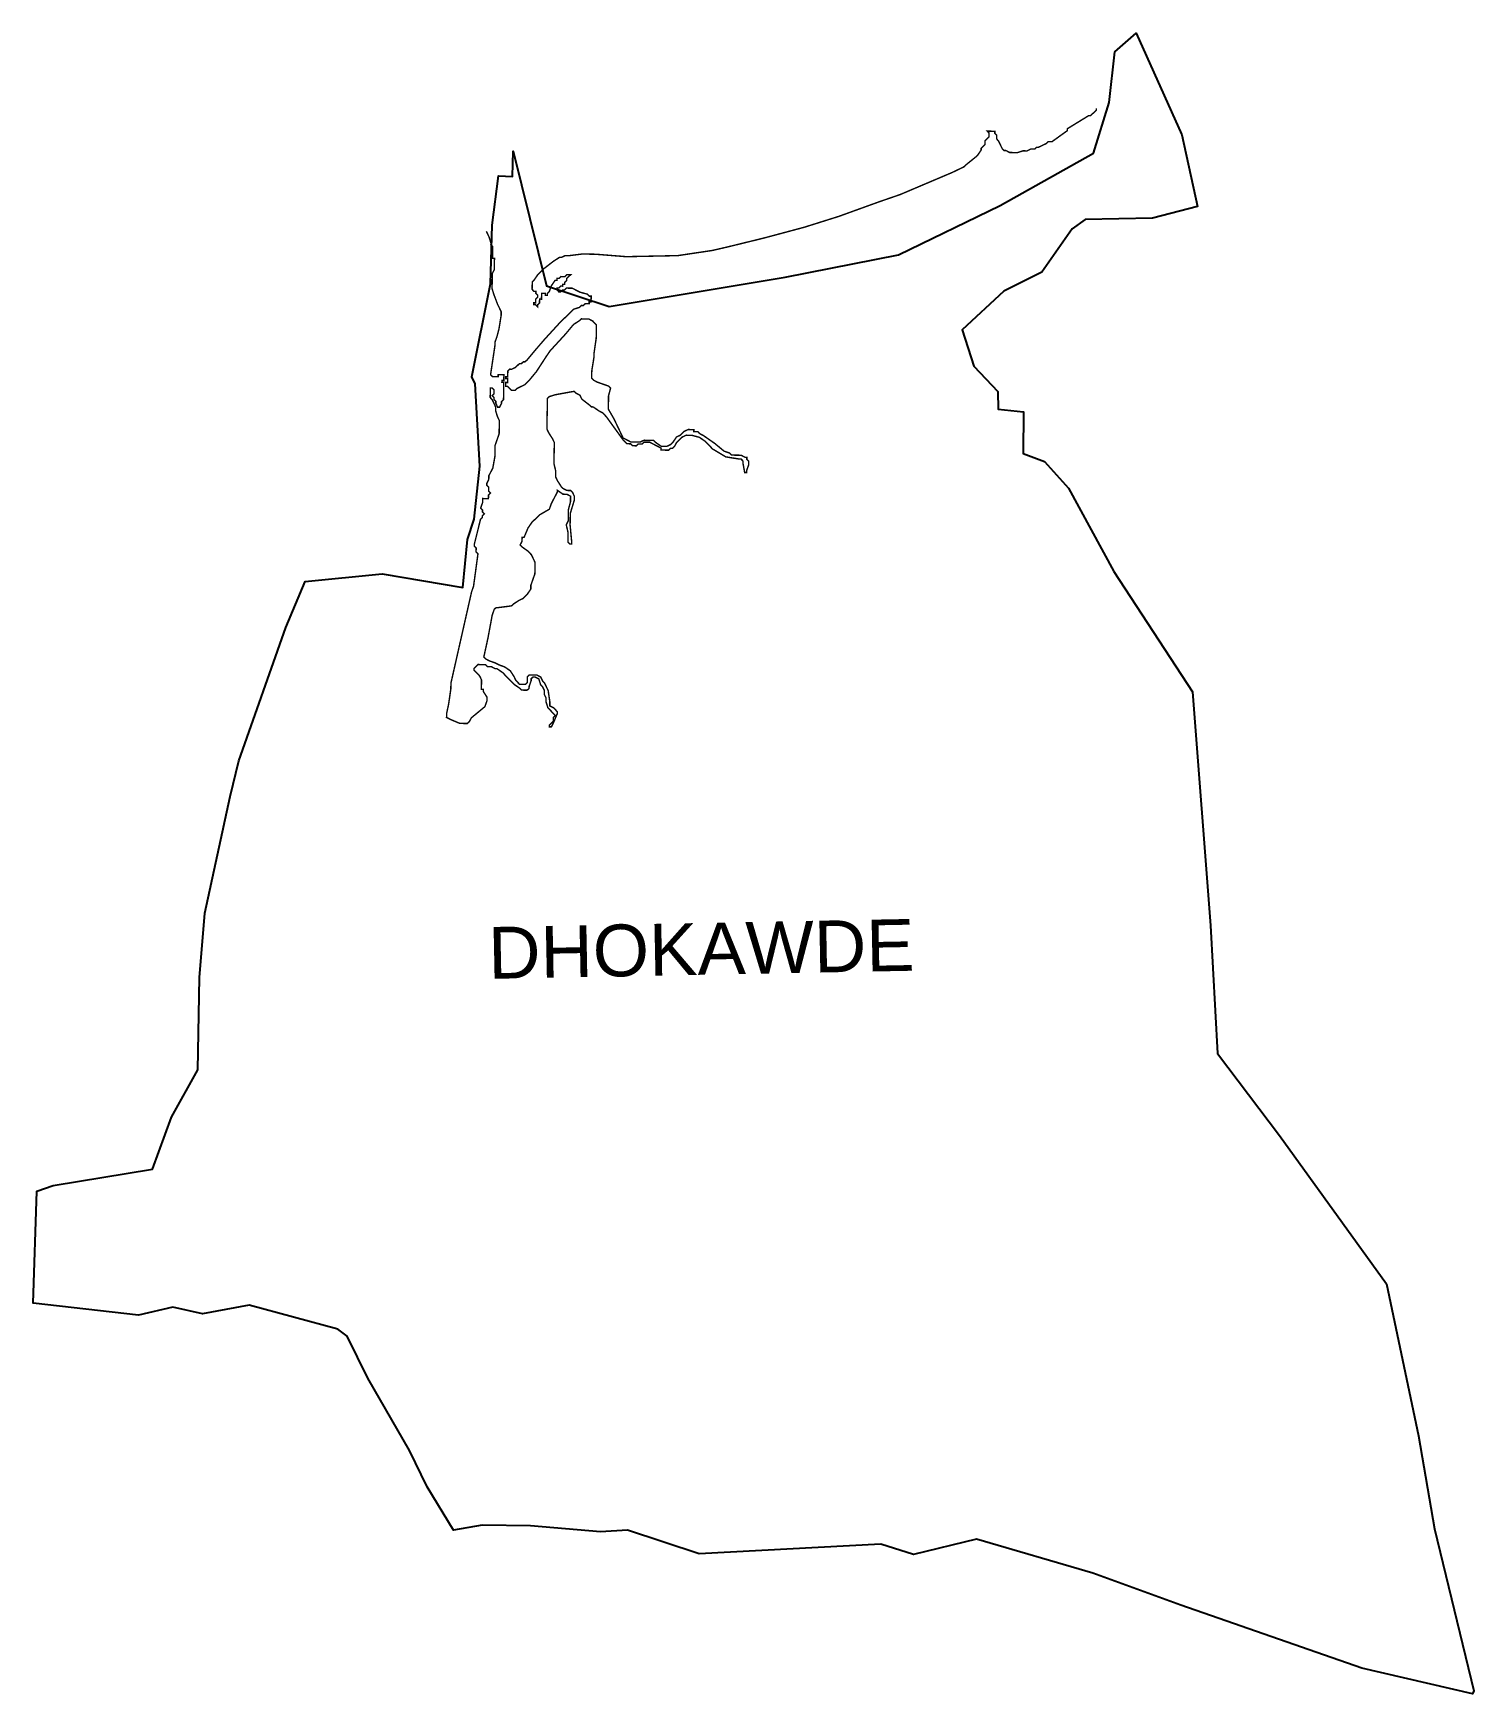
# Model space of a CAD drawing. Header units: metres. Extents: x 276328 to 279350, y 2076904 to 2080388.
import ezdxf

# ---------------------------------------------------------------- set-up
doc = ezdxf.new("R2010")
doc.units = ezdxf.units.M
for name, color, linetype in [('HIGH TIDE LINE', 6, 'Continuous'), ('village', 3, 'Continuous'), ('VILLAGE NAME', 250, 'Continuous')]:
    doc.layers.add(name, color=color, linetype=linetype)
doc.styles.get("Standard").update_dxf_attribs({"font": 'simplex.shx'})

msp = doc.modelspace()

# ---------------------------------------------------------------- linework, layer by layer
at = {"layer": 'HIGH TIDE LINE', "lineweight": 0, "const_width": 3}
msp.add_lwpolyline([(277278.4, 2079972.5), (277280.4, 2079968.5), (277284.2, 2079960.4), (277288, 2079948.3), (277287.9, 2079944.3), (277291.9, 2079940.2), (277291.8, 2079936.2), (277291.7, 2079928.2), (277291.5, 2079916.2), (277295.5, 2079916.1), (277295.3, 2079908.1), (277295.3, 2079904.1), (277295.2, 2079900.1), (277295.1, 2079896.1), (277295.1, 2079892.1), (277290.9, 2079884.2), (277290.6, 2079864.2), (277290.4, 2079856.2), (277290.4, 2079852.2), (277294.2, 2079840.1), (277301.8, 2079819.9), (277309.6, 2079803.8), (277309.4, 2079795.7), (277304.9, 2079767.8), (277300.7, 2079751.8), (277296.5, 2079739.9), (277296.3, 2079731.9), (277287.3, 2079672), (277291.2, 2079667.9), (277295.2, 2079667.8), (277299.2, 2079667.8), (277303.2, 2079667.7), (277303.3, 2079671.7), (277307.3, 2079671.6), (277311.3, 2079671.6), (277315.3, 2079671.5), (277315.2, 2079667.5), (277315.2, 2079663.5), (277315.2, 2079667.5), (277315.2, 2079663.5), (277315.1, 2079659.5), (277311.1, 2079659.5), (277311, 2079655.5), (277315, 2079655.5), (277314.9, 2079647.5), (277314.8, 2079643.5), (277314.8, 2079639.5), (277314.7, 2079635.4), (277314.6, 2079627.4), (277314.5, 2079623.4), (277314.4, 2079619.4), (277310.3, 2079615.5), (277310.3, 2079611.5), (277306.1, 2079603.6), (277302.1, 2079603.6), (277298.3, 2079611.7), (277298.3, 2079615.7), (277294.4, 2079619.8), (277294.5, 2079623.8), (277290.5, 2079627.9), (277294.6, 2079631.8), (277294.7, 2079635.8), (277294.7, 2079639.8), (277290.8, 2079643.9), (277286.8, 2079643.9), (277286.7, 2079639.9), (277286.7, 2079635.9), (277286.6, 2079631.9), (277286.5, 2079627.9), (277286.5, 2079623.9), (277290.4, 2079619.8), (277294.3, 2079611.8), (277298.1, 2079603.7), (277298, 2079595.7), (277301.8, 2079583.6), (277305.7, 2079575.5), (277305.5, 2079563.5), (277305.2, 2079547.5), (277296.8, 2079523.6), (277296.3, 2079499.6), (277291.9, 2079475.6), (277283.6, 2079459.7), (277283.5, 2079451.7), (277279.4, 2079443.8), (277279.3, 2079439.8), (277283.2, 2079435.7), (277283.2, 2079431.7), (277283.1, 2079427.7), (277287, 2079423.6), (277283, 2079419.7), (277282.9, 2079415.7), (277282.8, 2079411.7), (277278.8, 2079411.8), (277274.8, 2079411.8), (277270.8, 2079411.9), (277270.7, 2079407.9), (277270.7, 2079403.9), (277266.5, 2079391.9), (277270.4, 2079387.9), (277270.3, 2079383.9), (277274.3, 2079379.8), (277270.2, 2079375.9), (277270.1, 2079371.9), (277266.1, 2079367.9), (277253.2, 2079316.1), (277253.1, 2079312.1), (277257, 2079308), (277256.9, 2079300), (277260.8, 2079295.9), (277251.6, 2079228), (277247.4, 2079216), (277204.1, 2079024.5), (277203.9, 2079012.5), (277199.3, 2078980.6), (277195, 2078960.6), (277194.9, 2078952.6), (277202.8, 2078948.5), (277222.7, 2078940.1), (277238.7, 2078939.8), (277242.8, 2078943.8), (277246.9, 2078951.7), (277275.3, 2078975.2), (277279.6, 2078987.2), (277279.7, 2078995.2), (277271.9, 2079007.3), (277272, 2079011.4), (277268, 2079011.4), (277268, 2079015.4), (277268.1, 2079019.4), (277268.2, 2079023.4), (277268.3, 2079031.4), (277264.4, 2079039.5), (277260.5, 2079043.6), (277256.6, 2079047.7), (277252.6, 2079051.7), (277252.7, 2079055.7), (277256.8, 2079059.7), (277260.8, 2079063.6), (277268.8, 2079063.5), (277272.9, 2079063.4), (277276.9, 2079063.3), (277280.8, 2079059.3), (277288.8, 2079059.1), (277296.7, 2079055), (277300.7, 2079054.9), (277312.6, 2079046.7), (277324.4, 2079034.5), (277336.2, 2079022.3), (277348.1, 2079014.1), (277352, 2079010), (277360, 2079009.8), (277364, 2079009.8), (277368.1, 2079013.7), (277368.2, 2079017.7), (277372.4, 2079029.7), (277372.5, 2079033.7), (277376.5, 2079037.6), (277380.5, 2079037.5), (277388.5, 2079033.4), (277392.3, 2079021.3), (277396.2, 2079017.2), (277400.1, 2079009.2), (277399.9, 2079001.1), (277403.8, 2078993.1), (277403.7, 2078985.1), (277407.5, 2078973), (277415.3, 2078964.8), (277419.3, 2078960.8), (277423.2, 2078956.7), (277419.1, 2078952.8), (277419, 2078944.7), (277410.8, 2078936.9), (277410.8, 2078932.9), (277414.8, 2078932.8), (277418.9, 2078940.7), (277427.3, 2078960.6), (277427.3, 2078964.6), (277423.4, 2078968.7), (277419.5, 2078972.8), (277411.5, 2078976.9), (277411.6, 2078980.9), (277411.7, 2078984.9), (277408.1, 2079009), (277400.3, 2079025.2), (277396.4, 2079029.2), (277392.5, 2079037.3), (277384.6, 2079041.5), (277380.6, 2079041.5), (277372.6, 2079041.7), (277368.6, 2079041.7), (277364.5, 2079037.8), (277364.5, 2079033.8), (277364.3, 2079025.8), (277360.2, 2079021.9), (277356.2, 2079021.9), (277348.2, 2079022.1), (277344.3, 2079026.1), (277340.4, 2079030.2), (277336.5, 2079038.3), (277328.7, 2079050.4), (277316.8, 2079058.6), (277304.9, 2079062.9), (277296.9, 2079067), (277285, 2079071.2), (277277.1, 2079075.3), (277273.1, 2079079.4), (277277.5, 2079099.4), (277281.8, 2079119.3), (277290.7, 2079167.2), (277294.9, 2079179.2), (277298.9, 2079183.1), (277302.9, 2079183), (277331, 2079186.6), (277335.1, 2079190.5), (277347.2, 2079198.3), (277355.3, 2079202.2), (277359.4, 2079206.1), (277363.5, 2079210), (277371.7, 2079221.9), (277371.8, 2079225.9), (277371.8, 2079229.9), (277380.2, 2079253.8), (277380.5, 2079269.8), (277380.6, 2079277.8), (277376.8, 2079285.9), (277372.9, 2079294), (277365, 2079302.1), (277353.2, 2079310.4), (277349.2, 2079314.4), (277353.4, 2079322.4), (277353.5, 2079330.4), (277357.5, 2079330.3), (277365.9, 2079350.2), (277374.1, 2079362.1), (277378.2, 2079366), (277382.2, 2079369.9), (277386.3, 2079373.9), (277390.4, 2079377.8), (277410.6, 2079389.5), (277414.8, 2079401.4), (277427.2, 2079425.2), (277427.3, 2079429.2), (277439.2, 2079421), (277447.2, 2079420.9), (277455.1, 2079416.8), (277455, 2079408.7), (277454.9, 2079404.7), (277450.6, 2079388.8), (277450.4, 2079376.8), (277450.2, 2079364.8), (277446.1, 2079356.8), (277449.8, 2079340.7), (277449.5, 2079320.7), (277453.4, 2079316.7), (277457.4, 2079316.6), (277457.5, 2079320.6), (277454.1, 2079356.7), (277454.2, 2079360.7), (277454.3, 2079368.7), (277454.5, 2079380.7), (277463, 2079408.6), (277463.1, 2079416.6), (277459.3, 2079424.7), (277455.3, 2079428.8), (277451.3, 2079428.8), (277447.3, 2079428.9), (277439.4, 2079433), (277435.4, 2079437.1), (277427.6, 2079449.3), (277423.8, 2079457.3), (277424, 2079469.4), (277420.2, 2079485.4), (277420.8, 2079517.5), (277421, 2079529.5), (277417.1, 2079537.6), (277409.3, 2079549.7), (277405.5, 2079557.8), (277405.7, 2079573.8), (277406, 2079589.8), (277406.4, 2079609.8), (277406.5, 2079617.9), (277406.6, 2079621.9), (277410.6, 2079625.8), (277422.7, 2079629.6), (277442.8, 2079633.3), (277462.9, 2079636.9), (277466.8, 2079632.8), (277474.8, 2079628.7), (277478.6, 2079620.6), (277494.4, 2079608.3), (277498.4, 2079604.3), (277502.4, 2079604.2), (277514.3, 2079596), (277522.2, 2079591.8), (277530.1, 2079583.7), (277541.8, 2079567.5), (277565.3, 2079535), (277573.1, 2079526.9), (277581.1, 2079526.7), (277585.1, 2079522.7), (277593.1, 2079522.5), (277597.2, 2079526.5), (277605.2, 2079526.3), (277609.2, 2079530.3), (277613.2, 2079530.2), (277617.2, 2079530.1), (277621.2, 2079530.1), (277629.2, 2079525.9), (277637.1, 2079521.8), (277645.1, 2079517.6), (277645, 2079513.6), (277653, 2079513.5), (277661, 2079513.4), (277665.1, 2079517.3), (277669.1, 2079517.2), (277673.2, 2079521.2), (277677.3, 2079529.1), (277681.4, 2079533), (277685.4, 2079537), (277689.5, 2079540.9), (277697.6, 2079544.8), (277701.6, 2079544.7), (277709.6, 2079544.6), (277725.5, 2079540.3), (277737.4, 2079532.1), (277753.2, 2079515.8), (277780.9, 2079499.3), (277808.9, 2079494.8), (277812.9, 2079494.7), (277816.8, 2079490.7), (277816.7, 2079486.7), (277820.4, 2079466.6), (277824.4, 2079466.5), (277824.5, 2079470.5), (277828.7, 2079482.4), (277828.8, 2079490.5), (277824.9, 2079494.5), (277824.9, 2079498.5), (277820.9, 2079498.6), (277813, 2079502.7), (277805, 2079502.9), (277793, 2079503.1), (277789.1, 2079507.2), (277777.1, 2079511.4), (277757.4, 2079527.7), (277733.6, 2079544.2), (277725.7, 2079548.3), (277721.7, 2079552.4), (277717.7, 2079552.4), (277713.7, 2079552.5), (277713.8, 2079556.5), (277709.8, 2079556.6), (277701.8, 2079556.7), (277693.7, 2079552.9), (277685.6, 2079545), (277677.5, 2079541.1), (277669.3, 2079529.2), (277665.2, 2079525.3), (277657.1, 2079521.4), (277653.1, 2079521.5), (277649.1, 2079521.6), (277645.1, 2079521.6), (277633.3, 2079529.9), (277629.3, 2079533.9), (277621.3, 2079534.1), (277617.3, 2079534.1), (277609.3, 2079534.3), (277601.2, 2079530.4), (277597.2, 2079530.5), (277589.2, 2079530.6), (277581.2, 2079530.7), (277573.3, 2079534.9), (277565.3, 2079539), (277546, 2079579.4), (277534.3, 2079599.6), (277534.5, 2079607.6), (277534.8, 2079627.7), (277539.1, 2079643.6), (277535.2, 2079647.7), (277511.3, 2079656.1), (277503.3, 2079660.3), (277499.4, 2079664.3), (277499.5, 2079668.3), (277499.5, 2079672.3), (277499.7, 2079680.3), (277504.2, 2079708.3), (277504.3, 2079716.3), (277508.9, 2079748.3), (277509.1, 2079764.3), (277509.3, 2079776.3), (277505.4, 2079780.4), (277501.5, 2079784.4), (277493.5, 2079788.6), (277489.5, 2079788.7), (277485.5, 2079788.7), (277481.5, 2079788.8), (277477.5, 2079788.9), (277473.4, 2079784.9), (277461.3, 2079777.1), (277444.9, 2079757.4), (277412.3, 2079721.9), (277404.1, 2079710), (277383.5, 2079678.3), (277367.2, 2079658.6), (277359, 2079650.7), (277350.9, 2079646.8), (277342.9, 2079643), (277338.8, 2079639), (277334.8, 2079639.1), (277330.8, 2079639.2), (277326.8, 2079643.2), (277322.9, 2079647.3), (277318.9, 2079647.4), (277319, 2079655.4), (277323, 2079655.3), (277323.2, 2079663.3), (277319.2, 2079663.4), (277319.2, 2079667.4), (277323.2, 2079667.3), (277323.4, 2079675.4), (277323.5, 2079679.4), (277327.5, 2079683.3), (277331.5, 2079683.2), (277339.6, 2079687.1), (277343.7, 2079691), (277347.8, 2079695), (277351.8, 2079694.9), (277355.8, 2079698.8), (277359.8, 2079698.8), (277363.9, 2079702.7), (277380.3, 2079722.4), (277400.7, 2079746.1), (277433.3, 2079781.6), (277445.5, 2079793.4), (277449.6, 2079797.4), (277461.8, 2079809.2), (277473.9, 2079813), (277478, 2079816.9), (277482, 2079816.8), (277486.1, 2079820.8), (277490.1, 2079820.7), (277494.1, 2079820.6), (277494.1, 2079824.6), (277498.1, 2079824.6), (277498.2, 2079828.6), (277498.3, 2079832.6), (277498.3, 2079836.6), (277494.3, 2079836.6), (277490.4, 2079840.7), (277474.5, 2079845), (277458.6, 2079853.3), (277454.6, 2079853.3), (277450.6, 2079853.4), (277446.6, 2079853.5), (277442.5, 2079849.5), (277438.5, 2079849.6), (277434.4, 2079845.7), (277430.4, 2079845.7), (277426.5, 2079849.8), (277426.6, 2079853.8), (277430.6, 2079853.8), (277434.6, 2079857.7), (277438.6, 2079857.6), (277438.7, 2079861.6), (277442.7, 2079861.6), (277442.8, 2079865.6), (277446.9, 2079869.5), (277446.9, 2079873.5), (277451, 2079877.4), (277455.1, 2079881.4), (277451.1, 2079881.4), (277447.1, 2079881.5), (277443, 2079877.6), (277439, 2079877.6), (277435, 2079877.7), (277430.9, 2079873.8), (277426.9, 2079873.8), (277426.8, 2079869.8), (277422.8, 2079869.9), (277414.6, 2079858), (277410.4, 2079846.1), (277406.3, 2079842.2), (277406.3, 2079838.1), (277402.3, 2079838.2), (277402.3, 2079842.2), (277398.3, 2079842.3), (277394.3, 2079842.4), (277394.3, 2079838.4), (277394.1, 2079830.3), (277390.1, 2079830.4), (277390, 2079826.4), (277390, 2079822.4), (277385.9, 2079818.5), (277385.8, 2079814.5), (277381.9, 2079818.5), (277377.9, 2079818.6), (277378, 2079822.6), (277382, 2079822.5), (277382, 2079826.5), (277382.1, 2079830.6), (277386.2, 2079834.5), (277386.3, 2079838.5), (277382.3, 2079842.6), (277382.4, 2079846.6), (277378.4, 2079846.6), (277374.4, 2079850.7), (277374.5, 2079854.7), (277374.6, 2079858.7), (277374.7, 2079862.7), (277374.7, 2079866.7), (277378.8, 2079870.7), (277387, 2079882.5), (277399.2, 2079894.3), (277419.5, 2079910), (277431.7, 2079917.8), (277435.7, 2079917.8), (277443.7, 2079921.6), (277451.7, 2079921.5), (277479.8, 2079925), (277487.8, 2079924.9), (277491.9, 2079924.8), (277507.9, 2079924.5), (277571.9, 2079919.4), (277680, 2079921.6), (277752.3, 2079932.4), (277784.5, 2079939.8), (277860.9, 2079958.5), (277945.3, 2079981.1), (278017.8, 2080003.9), (278102.4, 2080034.5), (278146.8, 2080049.8), (278255.7, 2080096), (278279.9, 2080107.6), (278284, 2080111.5), (278308.3, 2080131.1), (278316.5, 2080143), (278316.6, 2080147), (278324.8, 2080154.9), (278324.8, 2080158.9), (278324.9, 2080162.9), (278329, 2080166.8), (278333, 2080170.7), (278333.2, 2080178.7), (278329.2, 2080182.8), (278345.3, 2080182.5), (278345.2, 2080178.5), (278349.1, 2080174.5), (278349.1, 2080170.5), (278349, 2080166.5), (278352.9, 2080162.4), (278360.7, 2080146.2), (278364.6, 2080142.2), (278368.6, 2080142.1), (278376.5, 2080137.9), (278380.5, 2080137.9), (278392.5, 2080137.7), (278404.6, 2080141.5), (278412.6, 2080141.3), (278420.7, 2080145.2), (278424.7, 2080145.1), (278428.7, 2080145.1), (278432.8, 2080149), (278436.8, 2080148.9), (278452.9, 2080156.7), (278457, 2080160.6), (278461, 2080160.5), (278465, 2080160.5), (278481.2, 2080172.2), (278497.5, 2080183.9), (278497.5, 2080187.9), (278542, 2080215.2), (278546.1, 2080215.1), (278550.1, 2080219.1), (278554.2, 2080223), (278558.3, 2080226.9), (278558.3, 2080231)], dxfattribs=at)
at = {"layer": 'village', "color": 3}
msp.add_polyline3d([(279350.2, 2076910.3, 0), (279347.8, 2076903.9, 0), (279115.6, 2076957.4, 0), (278735.8, 2077090.2, 0), (278551.2, 2077157.1, 0), (278306.7, 2077228.2, 0), (278174.8, 2077196.1, 0), (278106.1, 2077217.7, 0), (277724.7, 2077197.5, 0), (277574.5, 2077247.5, 0), (277518, 2077243.8, 0), (277370.8, 2077256.3, 0), (277269.7, 2077257.6, 0), (277209.7, 2077247.3, 0), (277154.1, 2077337.9, 0), (277117.3, 2077414.4, 0), (277029.5, 2077566.3, 0), (276986.3, 2077654.4, 0), (276966.9, 2077669.2, 0), (276780.7, 2077719.4, 0), (276683.1, 2077701.1, 0), (276620.6, 2077715.3, 0), (276548.5, 2077698.7, 0), (276327.7, 2077723.9, 0), (276335.5, 2077958.3, 0), (276369.6, 2077970.8, 0), (276578.1, 2078004.4, 0), (276618.1, 2078113.9, 0), (276673.4, 2078213.4, 0), (276676.7, 2078407.1, 0), (276687.8, 2078542.1, 0), (276740.7, 2078786.7, 0), (276759, 2078861.4, 0), (276857.5, 2079141, 0), (276898.1, 2079237.8, 0), (277059.5, 2079253.7, 0), (277229.1, 2079224.9, 0), (277238.8, 2079325.8, 0), (277252.7, 2079368.7, 0), (277264.6, 2079479.9, 0), (277254.9, 2079652.7, 0), (277247.9, 2079667.4, 0), (277287.1, 2079862.7, 0), (277290.6, 2079985.4, 0), (277303.7, 2080089.2, 0), (277333, 2080087.8, 0), (277334.9, 2080140.8, 0), (277404.6, 2079858.1, 0), (277536.4, 2079814.6, 0), (277905.6, 2079876.5, 0), (278143.4, 2079923.2, 0), (278356.3, 2080027, 0), (278552.1, 2080136.5, 0), (278585.2, 2080242.7, 0), (278596.9, 2080349, 0), (278641.9, 2080388.3, 0), (278737.5, 2080175, 0), (278770.8, 2080024.7, 0), (278676, 2080000, 0), (278535, 2079997.3, 0), (278507.3, 2079977.6, 0), (278444.1, 2079886.8, 0), (278364.2, 2079846.7, 0), (278276.4, 2079766, 0), (278300.9, 2079689.6, 0), (278351.7, 2079636.5, 0), (278352.3, 2079599.4, 0), (278405.2, 2079594, 0), (278404.8, 2079506.1, 0), (278449.2, 2079489.6, 0), (278499.5, 2079433.7, 0), (278595, 2079258.5, 0), (278760.3, 2079006, 0), (278798.1, 2078516.3, 0), (278812.4, 2078247.4, 0), (278942.5, 2078075.3, 0), (279167, 2077763.8, 0), (279234.2, 2077445.5, 0), (279267.4, 2077249.8, 0)], close=True, dxfattribs=at)

# ---------------------------------------------------------------- texts
at = {"layer": 'VILLAGE NAME', "insert": (277281.2, 2078512.7), "char_height": 108.748, "attachment_point": 1, "rotation": 1.1028}
msp.add_mtext_dynamic_manual_height_columns('{\\fArial|b0|i0|c0|p34;DHOKAWDE}', width=726.929, gutter_width=543.7, heights=[0], dxfattribs=at)

doc.saveas('drawing.dxf')
